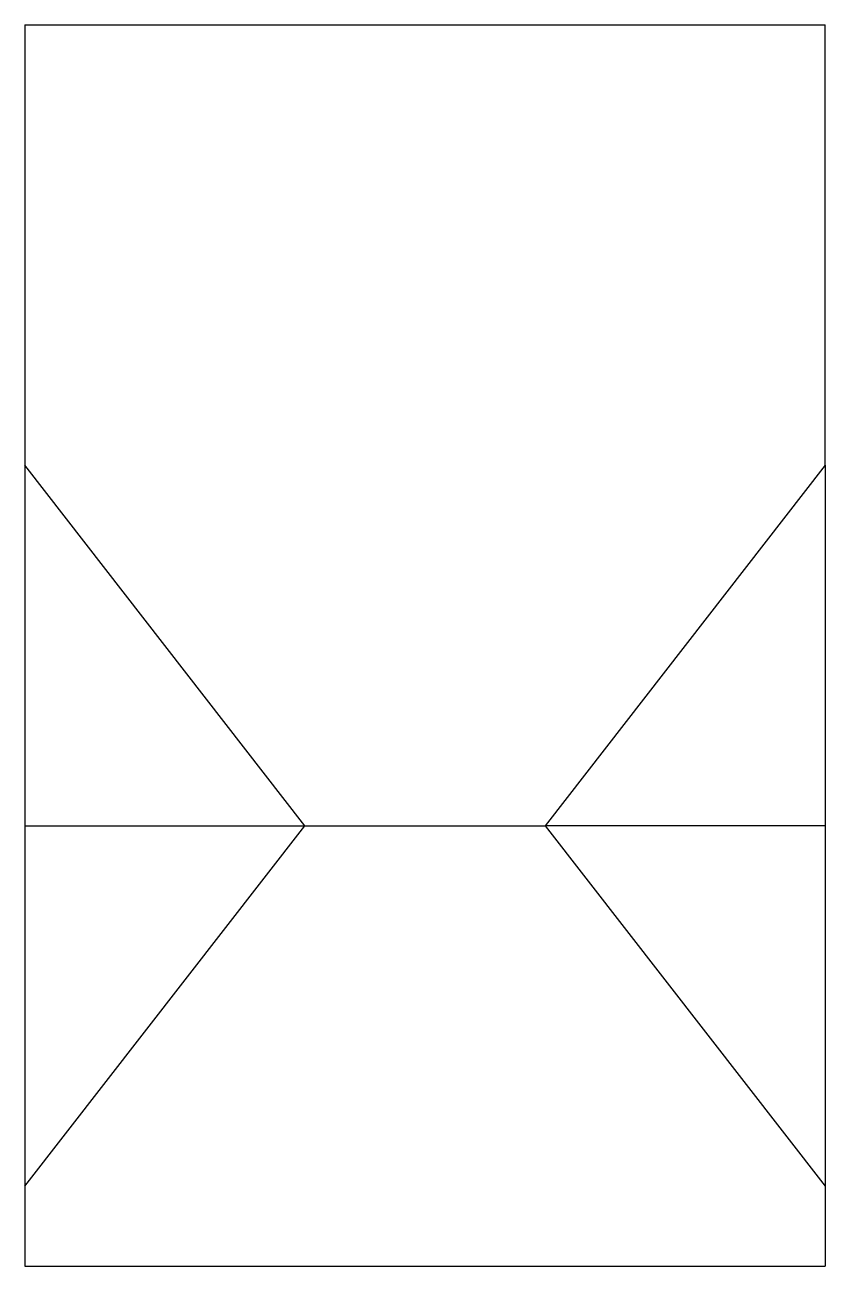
# Model space of a CAD drawing. Header units: millimetres. Extents: x 0 to 20, y 14 to 45.
import ezdxf

# ---------------------------------------------------------------- set-up
doc = ezdxf.new("R2010")
doc.units = ezdxf.units.MM

msp = doc.modelspace()

# ---------------------------------------------------------------- linework, layer by layer
for p, q in [((0, 45), (20, 45)), ((0, 45), (0, 34)), ((20, 34), (20, 45)), ((0, 34), (0, 25)), ((20, 34), (20, 25)), ((0, 25), (0, 16)), ((20, 25), (20, 16)), ((0, 16), (0, 14)), ((20, 16), (20, 14)), ((0, 14), (20, 14))]:
    msp.add_line(p, q)
at = {"color": 1}
for p, q in [((7, 25), (0, 34)), ((20, 34), (13, 25)), ((0, 16), (7, 25)), ((7, 25), (13, 25)), ((13, 25), (20, 16))]:
    msp.add_line(p, q, dxfattribs=at)
at = {"color": 5}
for p, q in [((0, 25), (7, 25)), ((20, 25), (13, 25))]:
    msp.add_line(p, q, dxfattribs=at)

doc.saveas('drawing.dxf')
